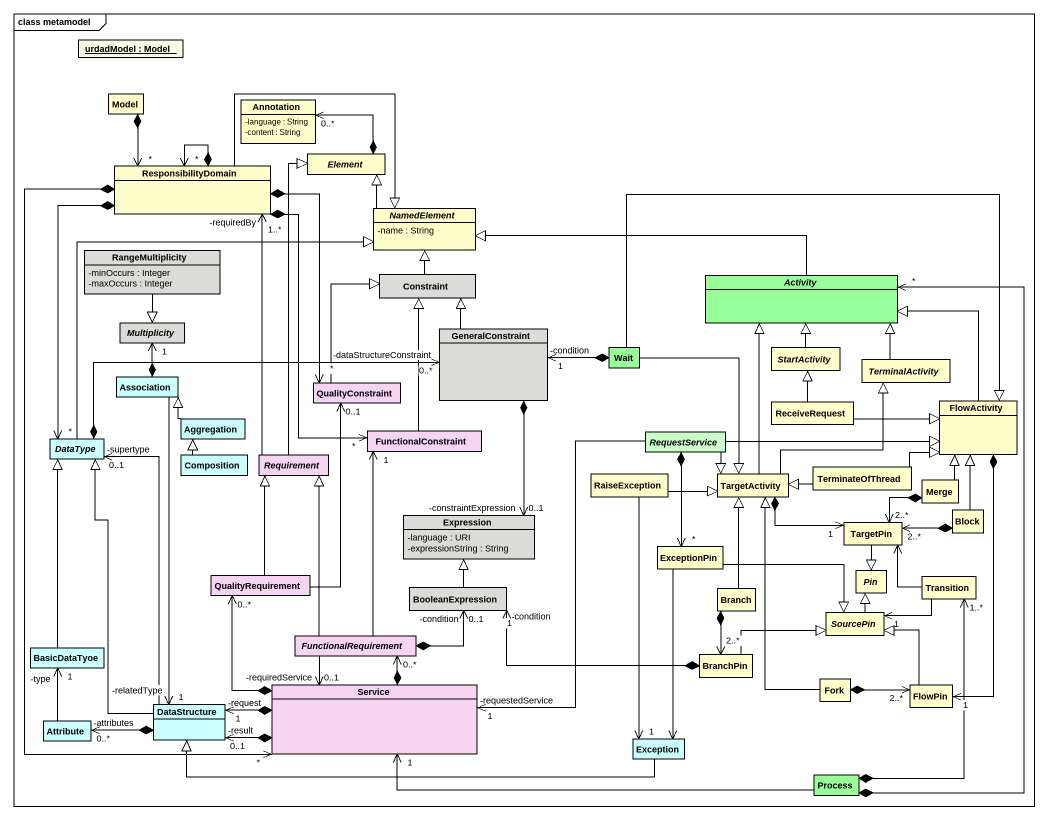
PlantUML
@startuml
mainframe class metamodel
hide circle
hide empty members
skinparam classAttributeIconSize 0
object "urdadModel : Model" as urdadModel #FBFAE3
class Model
class "Annotation" as Annotation_ {
  -language : String
  -content : String
}
abstract class Element
class ResponsibilityDomain
abstract class NamedElement {
  -name : String
}
class RangeMultiplicity #DBDBD7 {
  -minOccurs : Integer
  -maxOccurs : Integer
}
class Constraint #DBDBD7
abstract class Activity #99FF99
abstract class Multiplicity #DBDBD7
class GeneralConstraint #DBDBD7
class Wait #99FF99
abstract class StartActivity
class Association #CCFFFF
class QualityConstraint #F6D4F2
abstract class TerminalActivity
class Aggregation #CCFFFF
class ReceiveRequest
class FlowActivity
abstract class DataType #CCFFFF
class Composition #CCFFFF
abstract class Requirement #F6D4F2
class FunctionalConstraint #F6D4F2
abstract class RequestService #CCFFCC
class TerminateOfThread
class RaiseException
class TargetActivity
class Merge
class Expression #DBDBD7 {
  -language : URI
  -expressionString : String
}
class ExceptionPin
class TargetPin
class Block
class QualityRequirement #F6D4F2
abstract class Pin
class Transition
class BooleanExpression #DBDBD7
class Branch
abstract class SourcePin
class BasicDataTyoe #CCFFFF
abstract class FunctionalRequirement #F6D4F2
class BranchPin
class Service #F6D4F2
class "Fork" as Fork_
class FlowPin
class Attribute #CCFFFF
class DataStructure #CCFFFF
class "Exception" as Exception_ #CCFFFF
class "Process" as Process_ #99FF99
Model *--> "*" ResponsibilityDomain
Element *-up-> "0..*" Annotation_
ResponsibilityDomain *--> "*" ResponsibilityDomain
ResponsibilityDomain -right-|> NamedElement
ResponsibilityDomain *--> "*" QualityConstraint
ResponsibilityDomain *--> "*" DataType
ResponsibilityDomain *--> "*" FunctionalConstraint
ResponsibilityDomain *--> "*" Service
NamedElement -up-|> Element
RangeMultiplicity --|> Multiplicity
Constraint -up-|> NamedElement
Activity -left-|> NamedElement
GeneralConstraint -up-|> Constraint
GeneralConstraint *--> "-constraintExpression\n0..1" Expression
Wait *-left-> "1\n-condition" GeneralConstraint
Wait -right-|> FlowActivity
Wait --|> TargetActivity
StartActivity -up-|> Activity
Association *-up-> "1" Multiplicity
Association --> "1\n-relatedType" DataStructure
QualityConstraint -up-|> Constraint
TerminalActivity -up-|> Activity
Aggregation -up-|> Association
ReceiveRequest -up-|> StartActivity
ReceiveRequest -right-|> FlowActivity
FlowActivity -up-|> Activity
FlowActivity *--> "1" FlowPin
DataType -up-|> NamedElement
DataType *-right-> "0..*\n-dataStructureConstraint" GeneralConstraint
Composition -up-|> Aggregation
Requirement -up-|> Element
Requirement -up-> "-requiredBy\n1..*" ResponsibilityDomain
FunctionalConstraint -up-|> Constraint
RequestService -right-|> FlowActivity
RequestService --|> TargetActivity
RequestService *--> "*" ExceptionPin
RequestService --> "1\n-requestedService" Service
TerminateOfThread -right-|> FlowActivity
TerminateOfThread -left-|> TargetActivity
RaiseException -right-|> TargetActivity
RaiseException --> "1" Exception_
TargetActivity -up-|> Activity
TargetActivity -up-|> TerminalActivity
TargetActivity *-right-> "1" TargetPin
Merge -up-|> FlowActivity
Merge *--> "2..*" TargetPin
ExceptionPin -right-|> SourcePin
ExceptionPin --> Exception_
TargetPin --|> Pin
Block -up-|> FlowActivity
Block *-left-> "2..*" TargetPin
QualityRequirement -up-> "0..1" QualityConstraint
QualityRequirement -up-|> Requirement
Transition -up-> TargetPin
Transition -left-> "1" SourcePin
BooleanExpression -up-|> Expression
Branch -up-|> TargetActivity
Branch *--> "2..*" BranchPin
SourcePin -up-|> Pin
BasicDataTyoe -up-|> DataType
FunctionalRequirement -up-|> Requirement
FunctionalRequirement -up-> "1" FunctionalConstraint
FunctionalRequirement *-right-> "0..1\n-condition" BooleanExpression
FunctionalRequirement --> "0..1\n-requiredService" Service
BranchPin *-left-> "1\n-condition" BooleanExpression
BranchPin -right-|> SourcePin
Service *-up-> "0..*" QualityRequirement
Service *-up-> "0..*" FunctionalRequirement
Service *-left-> "1\n-request" DataStructure
Service *-left-> "0..1\n-result" DataStructure
Fork_ -up-|> TargetActivity
Fork_ *-right-> "2..*" FlowPin
FlowPin -up-|> SourcePin
Attribute -up-> "1\n-type" BasicDataTyoe
DataStructure -up-|> DataType
DataStructure -up-> "0..1\n-supertype" DataType
DataStructure *-left-> "0..*\n-attributes" Attribute
Exception_ -left-|> DataStructure
Process_ *-up-> "*" Activity
Process_ *-up-> "1..*" Transition
Process_ -left-> "1" Service
@enduml
